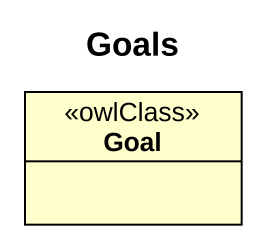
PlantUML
@startuml
title Goals
hide circle
hide empty members
class Goal <<owlClass>>
@enduml
